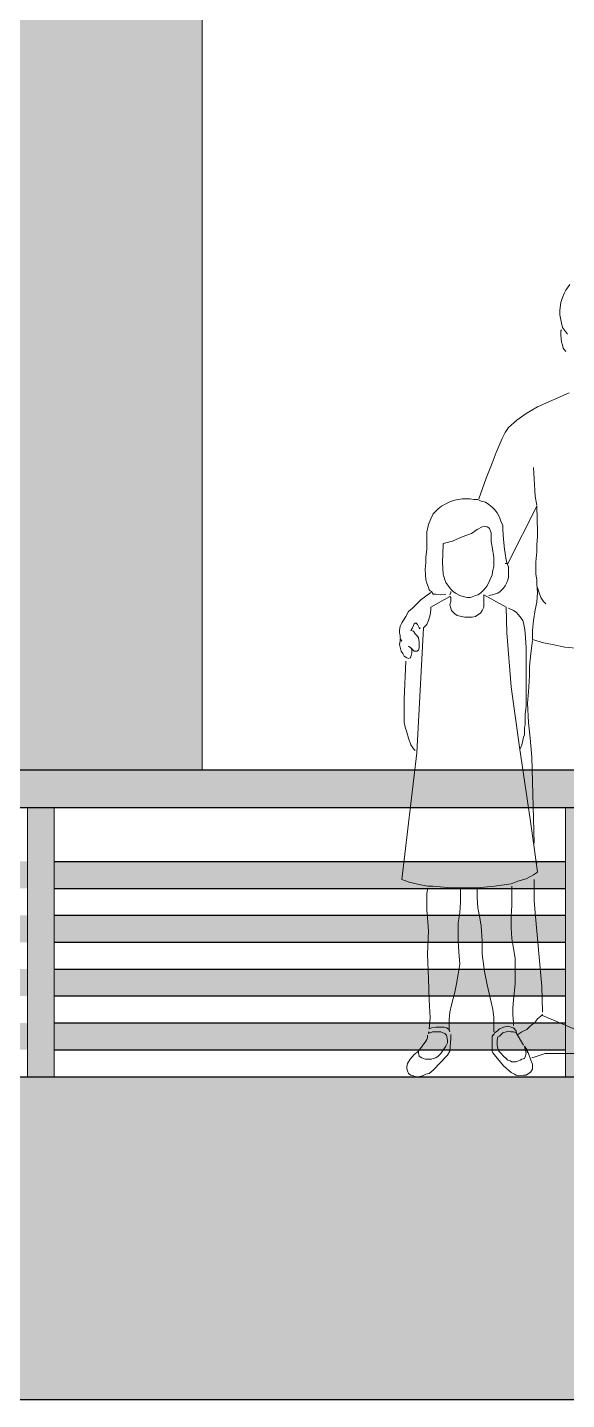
# Model space of a CAD drawing. Header units: inches. Extents: x -59 to 212, y 9 to 737.
# Drawn here: x -42.091 to -41.088, y 390.349 to 392.899 of the extents above; entities that cross this region are included whole.
import ezdxf

# ---------------------------------------------------------------- set-up
doc = ezdxf.new("R2010")
doc.units = ezdxf.units.IN
doc.header["$MEASUREMENT"] = 0
doc.layers.add('30-ESC HUM', color=251, linetype='Continuous', lineweight=0)

# ---------------------------------------------------------------- blocks, each defined once
blk = doc.blocks.new('A$C48E30447')
at = {"layer": '30-ESC HUM'}
for p, q in [((0.3789, 1.8099), (0.3827, 1.8195)), ((0.3827, 1.8195), (0.3866, 1.8272)), ((0.3866, 1.8272), (0.3962, 1.8407)), ((0.3731, 1.781), (0.3751, 1.7983)), ((0.3751, 1.7983), (0.3789, 1.8099)), ((0.3731, 1.7695), (0.3731, 1.781)), ((0.3751, 1.7579), (0.3731, 1.7695)), ((0.377, 1.7503), (0.3751, 1.7579)), ((0.3751, 1.7329), (0.377, 1.7349)), ((0.3751, 1.7233), (0.3751, 1.7329)), ((0.377, 1.706), (0.3751, 1.7233)), ((0.3789, 1.7406), (0.377, 1.7503)), ((0.3904, 1.7252), (0.3789, 1.7406)), ((0.3789, 1.7002), (0.377, 1.706)), ((0.3808, 1.6926), (0.3789, 1.7002)), ((0.3866, 1.6849), (0.3808, 1.6926)), ((0.3212, 1.556), (0.3943, 1.5887)), ((0.2731, 1.5252), (0.2943, 1.5406)), ((0.2943, 1.5406), (0.3212, 1.556)), ((0.2462, 1.4964), (0.2539, 1.5079)), ((0.2539, 1.5079), (0.2731, 1.5252)), ((0.225, 1.4502), (0.2385, 1.4829)), ((0.2385, 1.4829), (0.2462, 1.4964)), ((0.2154, 1.4252), (0.225, 1.4502)), ((0.202, 1.3906), (0.2154, 1.4252)), ((0.3135, 1.3887), (0.3116, 1.4156)), ((0.1846, 1.3425), (0.202, 1.3906)), ((0.3154, 1.3483), (0.3135, 1.3887)), ((0.125, 1.3387), (0.1366, 1.3406)), ((0.1366, 1.3406), (0.1462, 1.3425)), ((0.1462, 1.3425), (0.1558, 1.3425)), ((0.1558, 1.3425), (0.1635, 1.3425)), ((0.1635, 1.3425), (0.1731, 1.3406)), ((0.1731, 1.3406), (0.1827, 1.3406)), ((0.1827, 1.3406), (0.1904, 1.3367)), ((0.3193, 1.3271), (0.3154, 1.3483)), ((0.0731, 1.2963), (0.0789, 1.3079)), ((0.0789, 1.3079), (0.0846, 1.3137)), ((0.0846, 1.3137), (0.0904, 1.3194)), ((0.0904, 1.3194), (0.0981, 1.3252)), ((0.0981, 1.3252), (0.1077, 1.331)), ((0.1077, 1.331), (0.1154, 1.3348)), ((0.1154, 1.3348), (0.125, 1.3387)), ((0.1904, 1.3367), (0.2, 1.3348)), ((0.2, 1.3348), (0.2077, 1.329)), ((0.2077, 1.329), (0.2154, 1.3233)), ((0.2154, 1.3233), (0.2212, 1.3175)), ((0.2212, 1.3175), (0.227, 1.3098)), ((0.227, 1.3098), (0.2327, 1.3002)), ((0.3193, 1.3252), (0.252, 1.1925)), ((0.3212, 1.2656), (0.3193, 1.3252)), ((0.0635, 1.2656), (0.0673, 1.2829)), ((0.0673, 1.2829), (0.0731, 1.2963)), ((0.1923, 1.2771), (0.1808, 1.2713)), ((0.1981, 1.279), (0.1923, 1.2771)), ((0.2039, 1.2771), (0.1981, 1.279)), ((0.2077, 1.2752), (0.2039, 1.2771)), ((0.2096, 1.2733), (0.2077, 1.2752)), ((0.2327, 1.3002), (0.2366, 1.2886)), ((0.2366, 1.2886), (0.2404, 1.281)), ((0.2404, 1.281), (0.2404, 1.2713)), ((0.0635, 1.2483), (0.0635, 1.2656)), ((0.0635, 1.2252), (0.0635, 1.2483)), ((0.1231, 1.2444), (0.1019, 1.2386)), ((0.1462, 1.254), (0.1231, 1.2444)), ((0.1673, 1.2617), (0.1462, 1.254)), ((0.1808, 1.2713), (0.1673, 1.2617)), ((0.2116, 1.2675), (0.2096, 1.2733)), ((0.2135, 1.2636), (0.2116, 1.2675)), ((0.2135, 1.254), (0.2135, 1.2636)), ((0.2135, 1.2425), (0.2135, 1.254)), ((0.2404, 1.2713), (0.2423, 1.2483)), ((0.2423, 1.2483), (0.2443, 1.2252)), ((0.3193, 1.2367), (0.3212, 1.254)), ((0.3212, 1.254), (0.3212, 1.2656)), ((0.0615, 1.2059), (0.0635, 1.2252)), ((0.1019, 1.2367), (0.1, 1.1944)), ((0.1019, 1.2386), (0.1019, 1.2367)), ((0.2154, 1.2309), (0.2135, 1.2425)), ((0.2193, 1.2059), (0.2154, 1.2309)), ((0.2443, 1.2252), (0.2462, 1.2156)), ((0.2462, 1.2156), (0.2481, 1.2002)), ((0.3174, 1.1963), (0.3193, 1.2194)), ((0.3193, 1.2194), (0.3193, 1.2367)), ((0.0596, 1.179), (0.0615, 1.1944)), ((0.0615, 1.1944), (0.0615, 1.2059)), ((0.1, 1.1944), (0.1019, 1.1675)), ((0.2173, 1.1771), (0.2193, 1.1848)), ((0.2193, 1.1848), (0.2193, 1.2059)), ((0.252, 1.1925), (0.2462, 1.1925)), ((0.2481, 1.2002), (0.25, 1.1944)), ((0.25, 1.1944), (0.2539, 1.1848)), ((0.2539, 1.1848), (0.2539, 1.1732)), ((0.3174, 1.179), (0.3174, 1.1963)), ((0.0615, 1.154), (0.0596, 1.179)), ((0.0635, 1.1463), (0.0615, 1.154)), ((0.1019, 1.1675), (0.1039, 1.1598)), ((0.1039, 1.1598), (0.1058, 1.154)), ((0.1058, 1.154), (0.1077, 1.1482)), ((0.1077, 1.1482), (0.1116, 1.1425)), ((0.2039, 1.1405), (0.2096, 1.1521)), ((0.2096, 1.1521), (0.2154, 1.1656)), ((0.2154, 1.1656), (0.2173, 1.1771)), ((0.25, 1.1482), (0.2462, 1.1405)), ((0.252, 1.154), (0.25, 1.1482)), ((0.2539, 1.1598), (0.252, 1.154)), ((0.2539, 1.1732), (0.2539, 1.1598)), ((0.3174, 1.1675), (0.3174, 1.179)), ((0.3193, 1.154), (0.3174, 1.1675)), ((0.3193, 1.1444), (0.3193, 1.154)), ((0.05, 1.1079), (0.0731, 1.1252)), ((0.0673, 1.1367), (0.0635, 1.1463)), ((0.0692, 1.1309), (0.0673, 1.1367)), ((0.0712, 1.129), (0.0692, 1.1309)), ((0.075, 1.1271), (0.0712, 1.129)), ((0.0789, 1.1213), (0.075, 1.1271)), ((0.0846, 1.1213), (0.0789, 1.1213)), ((0.0962, 1.1194), (0.0846, 1.1213)), ((0.1077, 1.1213), (0.0962, 1.1194)), ((0.1116, 1.1425), (0.1192, 1.1329)), ((0.1192, 1.1252), (0.1173, 1.1194)), ((0.1192, 1.1329), (0.125, 1.1271)), ((0.1192, 1.1271), (0.1192, 1.1252)), ((0.125, 1.1271), (0.1308, 1.1232)), ((0.1308, 1.1232), (0.1404, 1.1175)), ((0.1404, 1.1175), (0.1481, 1.1155)), ((0.1654, 1.1136), (0.1769, 1.1175)), ((0.1769, 1.1175), (0.1827, 1.1194)), ((0.1827, 1.1194), (0.1885, 1.1232)), ((0.1885, 1.1232), (0.1962, 1.1309)), ((0.1962, 1.1309), (0.2039, 1.1405)), ((0.1962, 1.1194), (0.1962, 1.0963)), ((0.2481, 1.0905), (0.1962, 1.1194)), ((0.2154, 1.1194), (0.2077, 1.1175)), ((0.2212, 1.1213), (0.2154, 1.1194)), ((0.2289, 1.1232), (0.2212, 1.1213)), ((0.2346, 1.1271), (0.2289, 1.1232)), ((0.2423, 1.1348), (0.2346, 1.1271)), ((0.2462, 1.1405), (0.2423, 1.1348)), ((0.3212, 1.1252), (0.3193, 1.1444)), ((0.3193, 1.1021), (0.3212, 1.1252)), ((0.3212, 1.1367), (0.3231, 1.129)), ((0.3231, 1.129), (0.3289, 1.1136)), ((0.0212, 1.0809), (0.0308, 1.0886)), ((0.0308, 1.0886), (0.05, 1.1079)), ((0.0731, 1.0848), (0.0712, 1.0732)), ((0.1173, 1.1155), (0.0731, 1.0905)), ((0.0731, 1.0905), (0.0731, 1.0848)), ((0.1192, 1.1136), (0.1173, 1.1155)), ((0.1173, 1.0963), (0.1192, 1.104)), ((0.1192, 1.0886), (0.1173, 1.0963)), ((0.1192, 1.104), (0.1192, 1.1136)), ((0.1212, 1.0828), (0.1192, 1.0886)), ((0.1481, 1.1155), (0.1577, 1.1136)), ((0.1577, 1.1136), (0.1654, 1.1136)), ((0.1962, 1.0905), (0.1923, 1.0828)), ((0.1962, 1.0963), (0.1962, 1.0905)), ((0.25, 1.0309), (0.2481, 1.0905)), ((0.2539, 1.0886), (0.2654, 1.0828)), ((0.3116, 1.0598), (0.3154, 1.0848)), ((0.3154, 1.0848), (0.3193, 1.1021)), ((0.3289, 1.1136), (0.3347, 1.104)), ((0.3347, 1.104), (0.3404, 1.0982)), ((0.0019, 1.0463), (0.0058, 1.054)), ((0.0058, 1.054), (0.0154, 1.0694)), ((0.0154, 1.0694), (0.0212, 1.0809)), ((0.0346, 1.0521), (0.0327, 1.0482)), ((0.0385, 1.054), (0.0346, 1.0521)), ((0.0423, 1.0502), (0.0385, 1.054)), ((0.0673, 1.0598), (0.0635, 1.0502)), ((0.0712, 1.0732), (0.0673, 1.0598)), ((0.125, 1.079), (0.1212, 1.0828)), ((0.1289, 1.0752), (0.125, 1.079)), ((0.1346, 1.0713), (0.1289, 1.0752)), ((0.1443, 1.0694), (0.1346, 1.0713)), ((0.1519, 1.0675), (0.1443, 1.0694)), ((0.1635, 1.0675), (0.1519, 1.0675)), ((0.1693, 1.0675), (0.1635, 1.0675)), ((0.1769, 1.0694), (0.1693, 1.0675)), ((0.1827, 1.0732), (0.1769, 1.0694)), ((0.1885, 1.0771), (0.1827, 1.0732)), ((0.1923, 1.0828), (0.1885, 1.0771)), ((0.2654, 1.0828), (0.2712, 1.079)), ((0.2712, 1.079), (0.277, 1.0732)), ((0.277, 1.0732), (0.2827, 1.0655)), ((0.2827, 1.0655), (0.2866, 1.0598)), ((0.2866, 1.0598), (0.2885, 1.054)), ((0.2885, 1.054), (0.2904, 1.0425)), ((0.3097, 1.0367), (0.3116, 1.0598)), ((0, 1.0367), (0.0019, 1.0463)), ((0, 1.0309), (0, 1.0367)), ((0.0019, 1.0251), (0, 1.0309)), ((0.0019, 1.0194), (0.0019, 1.0251)), ((0.0308, 1.0425), (0.0269, 1.0367)), ((0.0269, 1.0367), (0.0327, 1.0348)), ((0.0327, 1.0482), (0.0308, 1.0425)), ((0.0327, 1.0348), (0.0365, 1.029)), ((0.0365, 1.029), (0.0404, 1.0251)), ((0.0558, 1.0425), (0.0404, 0.752)), ((0.0404, 1.0251), (0.0442, 1.0194)), ((0.0462, 1.0425), (0.0423, 1.0502)), ((0.0462, 1.0405), (0.0481, 1.0425)), ((0.0481, 1.0425), (0.0462, 1.0425)), ((0.0635, 1.0502), (0.0558, 1.0425)), ((0.2597, 0.9059), (0.25, 1.0309)), ((0.2904, 1.0425), (0.2923, 1.0309)), ((0.2923, 1.0309), (0.2943, 0.9963)), ((0.3097, 1.0155), (0.3097, 1.0367)), ((0, 1.004), (0.0019, 1.0117)), ((0.0019, 0.9982), (0, 1.004)), ((0.0058, 1.0117), (0.0019, 1.0194)), ((0.0019, 1.0117), (0.0019, 1.0175)), ((0.0019, 1.0175), (0.0058, 1.0117)), ((0.0038, 0.9886), (0.0019, 0.9982)), ((0.0077, 0.9828), (0.0038, 0.9886)), ((0.0269, 0.9963), (0.0212, 1.0001)), ((0.0212, 1.0001), (0.0269, 0.9963)), ((0.0308, 0.9925), (0.0269, 0.9963)), ((0.0269, 0.9963), (0.0289, 0.9905)), ((0.0289, 0.9905), (0.0289, 0.9848)), ((0.0346, 0.9886), (0.0308, 0.9925)), ((0.0385, 0.9886), (0.0346, 0.9886)), ((0.0404, 0.9886), (0.0385, 0.9886)), ((0.0442, 0.9905), (0.0404, 0.9886)), ((0.0442, 1.0194), (0.0462, 1.0098)), ((0.0462, 0.9963), (0.0442, 0.9905)), ((0.0462, 1.0098), (0.0462, 1.004)), ((0.0462, 1.004), (0.0462, 0.9963)), ((0.2943, 0.9963), (0.2943, 0.954)), ((0.3097, 1.0136), (0.3058, 0.9828)), ((0.3347, 1.0078), (0.3097, 1.0155)), ((0.3097, 1.0117), (0.3097, 1.0136)), ((0.3558, 1.004), (0.3347, 1.0078)), ((0.3847, 0.9982), (0.3558, 1.004)), ((0.4193, 0.9944), (0.3847, 0.9982)), ((0.0115, 0.9771), (0.0077, 0.9828)), ((0.0173, 0.9732), (0.0115, 0.9771)), ((0.0154, 0.9655), (0.0115, 0.877)), ((0.0212, 0.9713), (0.0173, 0.9732)), ((0.025, 0.9732), (0.0212, 0.9713)), ((0.0269, 0.9751), (0.025, 0.9732)), ((0.0289, 0.9848), (0.0269, 0.9751)), ((0.3058, 0.9828), (0.302, 0.954)), ((0.2943, 0.954), (0.2943, 0.8597)), ((0.302, 0.9309), (0.3, 0.8944)), ((0.302, 0.954), (0.302, 0.9309)), ((0.2789, 0.7655), (0.2597, 0.9059)), ((0.3, 0.8944), (0.2981, 0.8674)), ((0.0115, 0.877), (0.0115, 0.8232)), ((0.2981, 0.8674), (0.3, 0.8232)), ((0.2943, 0.8597), (0.2923, 0.8424)), ((0.2923, 0.8424), (0.2923, 0.8193)), ((0.0115, 0.8232), (0.0135, 0.8117)), ((0.0135, 0.8117), (0.0173, 0.8001)), ((0.0173, 0.8001), (0.0212, 0.7867)), ((0.2923, 0.8193), (0.2904, 0.8097)), ((0.2904, 0.8097), (0.2904, 0.7943)), ((0.3, 0.8232), (0.3039, 0.7867)), ((0.0212, 0.7867), (0.0269, 0.7713)), ((0.0269, 0.7713), (0.0327, 0.7616)), ((0.3039, 0.5982), (0.2789, 0.7655)), ((0.2847, 0.7713), (0.2808, 0.7616)), ((0.2866, 0.7809), (0.2847, 0.7713)), ((0.2885, 0.7886), (0.2866, 0.7809)), ((0.2904, 0.7943), (0.2885, 0.7886)), ((0.3039, 0.7867), (0.3077, 0.7424)), ((0.0404, 0.752), (0.0058, 0.4578)), ((0.0327, 0.7616), (0.0365, 0.7578)), ((0.3077, 0.7424), (0.3135, 0.5424)), ((0.3135, 0.5328), (0.3039, 0.5982)), ((0.3212, 0.4751), (0.3135, 0.5328)), ((0.3174, 0.5039), (0.3193, 0.4962)), ((0.0058, 0.4578), (0.0231, 0.452)), ((0.0231, 0.452), (0.0462, 0.4462)), ((0.2212, 0.4424), (0.2597, 0.4481)), ((0.2597, 0.4481), (0.275, 0.4539)), ((0.275, 0.4539), (0.2943, 0.4597)), ((0.2943, 0.4597), (0.3116, 0.4693)), ((0.3116, 0.4693), (0.3212, 0.4751)), ((0.3135, 0.4578), (0.3135, 0.4097)), ((0.0462, 0.4462), (0.0654, 0.4424)), ((0.0635, 0.4251), (0.0654, 0.4347)), ((0.0635, 0.4058), (0.0635, 0.4251)), ((0.0654, 0.4424), (0.0789, 0.4424)), ((0.0789, 0.4424), (0.1192, 0.4385)), ((0.1192, 0.4385), (0.1423, 0.4385)), ((0.1423, 0.4385), (0.1808, 0.4385)), ((0.1423, 0.4347), (0.1423, 0.4193)), ((0.1423, 0.4193), (0.1423, 0.4058)), ((0.1808, 0.4385), (0.2212, 0.4424)), ((0.1808, 0.4154), (0.1808, 0.4347)), ((0.1827, 0.3924), (0.1808, 0.4154)), ((0.2616, 0.4424), (0.2616, 0.4212)), ((0.2616, 0.4212), (0.2616, 0.3981)), ((0.0635, 0.3866), (0.0635, 0.4058)), ((0.0654, 0.3693), (0.0635, 0.3866)), ((0.1423, 0.4058), (0.1404, 0.3808)), ((0.1866, 0.3693), (0.1827, 0.3924)), ((0.2616, 0.3981), (0.2597, 0.3731)), ((0.3135, 0.4097), (0.3154, 0.3808)), ((0.0673, 0.3385), (0.0654, 0.3693)), ((0.1404, 0.3808), (0.1366, 0.3577)), ((0.1366, 0.3577), (0.1366, 0.3385)), ((0.1904, 0.3501), (0.1866, 0.3693)), ((0.2597, 0.3731), (0.2597, 0.3577)), ((0.2597, 0.3577), (0.2597, 0.3462)), ((0.3154, 0.3808), (0.3308, 0.2096)), ((0.0654, 0.2847), (0.0673, 0.3385)), ((0.1366, 0.3385), (0.1366, 0.3154)), ((0.1923, 0.3154), (0.1904, 0.3501)), ((0.2597, 0.3462), (0.2616, 0.3212)), ((0.2616, 0.3212), (0.2654, 0.2981)), ((0.1366, 0.3154), (0.1385, 0.2904)), ((0.1385, 0.2904), (0.1404, 0.2616)), ((0.1923, 0.2847), (0.1923, 0.3154)), ((0.2654, 0.2981), (0.2693, 0.275)), ((0.0673, 0.227), (0.0654, 0.2847)), ((0.1404, 0.2616), (0.1366, 0.2385)), ((0.1981, 0.2443), (0.1923, 0.2847)), ((0.2693, 0.275), (0.2693, 0.2443)), ((0.0692, 0.1789), (0.0673, 0.227)), ((0.1366, 0.2385), (0.1327, 0.2154)), ((0.2039, 0.2135), (0.1981, 0.2443)), ((0.2693, 0.2443), (0.2693, 0.2154)), ((0.1289, 0.1962), (0.1212, 0.1673)), ((0.1327, 0.2154), (0.1289, 0.1962)), ((0.2135, 0.1731), (0.2039, 0.2135)), ((0.2693, 0.2154), (0.2654, 0.1789)), ((0.3308, 0.2096), (0.3327, 0.15)), ((0.0712, 0.1366), (0.0692, 0.1789)), ((0.1212, 0.1673), (0.1173, 0.15)), ((0.2173, 0.1558), (0.2135, 0.1731)), ((0.2654, 0.1789), (0.2635, 0.1596)), ((0.2635, 0.1596), (0.2635, 0.1443)), ((0.0692, 0.1116), (0.0712, 0.1366)), ((0.1173, 0.15), (0.1154, 0.1327)), ((0.1154, 0.1327), (0.1154, 0.1135)), ((0.2193, 0.1385), (0.2173, 0.1558)), ((0.2193, 0.1039), (0.2193, 0.1385)), ((0.2635, 0.1443), (0.2654, 0.125)), ((0.3212, 0.1346), (0.3154, 0.1269)), ((0.3289, 0.1404), (0.3212, 0.1346)), ((0.3327, 0.1443), (0.3289, 0.1404)), ((0.3327, 0.1423), (0.3327, 0.1443)), ((0.4404, 0.0962), (0.3327, 0.1423)), ((0.0654, 0.0962), (0.0654, 0.0904)), ((0.0692, 0.1039), (0.0673, 0.1019)), ((0.0673, 0.1), (0.0769, 0.1039)), ((0.0673, 0.1019), (0.0673, 0.1)), ((0.075, 0.1135), (0.0692, 0.1116)), ((0.0846, 0.1154), (0.075, 0.1135)), ((0.0769, 0.1039), (0.0846, 0.1039)), ((0.0942, 0.1154), (0.0846, 0.1154)), ((0.0846, 0.1039), (0.0962, 0.1039)), ((0.1039, 0.1154), (0.0942, 0.1154)), ((0.0962, 0.1039), (0.1019, 0.1019)), ((0.1019, 0.1019), (0.1058, 0.1)), ((0.1096, 0.1135), (0.1039, 0.1154)), ((0.1058, 0.1), (0.1096, 0.0962)), ((0.1154, 0.1096), (0.1096, 0.1135)), ((0.1096, 0.0962), (0.1116, 0.0846)), ((0.1154, 0.1135), (0.1154, 0.1077)), ((0.1173, 0.1039), (0.1154, 0.1096)), ((0.1154, 0.1077), (0.1173, 0.1039)), ((0.1192, 0.0885), (0.1192, 0.0981)), ((0.1192, 0.0981), (0.1192, 0.0962)), ((0.2154, 0.0942), (0.2193, 0.0981)), ((0.2173, 0.0981), (0.2193, 0.0981)), ((0.2193, 0.0981), (0.2173, 0.0981)), ((0.2193, 0.0981), (0.2212, 0.1019)), ((0.2212, 0.1019), (0.227, 0.1058)), ((0.227, 0.1058), (0.2327, 0.1116)), ((0.2327, 0.1116), (0.2385, 0.1135)), ((0.2366, 0.0981), (0.2327, 0.0942)), ((0.2404, 0.1019), (0.2366, 0.0981)), ((0.2385, 0.1135), (0.2423, 0.1154)), ((0.2481, 0.1039), (0.2404, 0.1019)), ((0.2423, 0.1154), (0.252, 0.1173)), ((0.2539, 0.1058), (0.2481, 0.1039)), ((0.252, 0.1173), (0.2597, 0.1154)), ((0.2597, 0.1039), (0.2539, 0.1058)), ((0.2597, 0.1154), (0.2635, 0.1135)), ((0.2654, 0.1039), (0.2597, 0.1039)), ((0.2635, 0.1135), (0.2654, 0.1135)), ((0.2654, 0.125), (0.2654, 0.1192)), ((0.2654, 0.1135), (0.2673, 0.1116)), ((0.2731, 0.1019), (0.2654, 0.1039)), ((0.2673, 0.1116), (0.2712, 0.1058)), ((0.2712, 0.1058), (0.2712, 0.1019)), ((0.2712, 0.1019), (0.2731, 0.1019)), ((0.2885, 0.0731), (0.2712, 0.1019)), ((0.2847, 0.1039), (0.275, 0.0981)), ((0.2962, 0.1096), (0.2847, 0.1039)), ((0.3039, 0.1173), (0.2962, 0.1096)), ((0.3154, 0.1269), (0.3039, 0.1173)), ((0.0615, 0.0827), (0.0442, 0.0596)), ((0.0635, 0.0866), (0.0615, 0.0827)), ((0.0654, 0.0904), (0.0635, 0.0866)), ((0.1077, 0.0712), (0.0962, 0.0539)), ((0.1116, 0.0789), (0.1077, 0.0712)), ((0.1116, 0.0846), (0.1116, 0.0789)), ((0.1173, 0.0596), (0.1192, 0.0885)), ((0.2154, 0.0789), (0.2154, 0.0942)), ((0.2154, 0.0712), (0.2154, 0.0789)), ((0.2154, 0.0654), (0.2154, 0.0712)), ((0.2154, 0.0596), (0.2154, 0.0654)), ((0.2289, 0.0923), (0.227, 0.0846)), ((0.227, 0.0846), (0.227, 0.0789)), ((0.227, 0.0789), (0.227, 0.0731)), ((0.227, 0.0731), (0.2289, 0.0654)), ((0.2327, 0.0942), (0.2289, 0.0923)), ((0.2289, 0.0654), (0.2308, 0.0596)), ((0.2923, 0.0635), (0.2904, 0.0712)), ((0.2904, 0.0712), (0.2962, 0.0635)), ((0.2943, 0.0654), (0.2981, 0.0558)), ((0.025, 0.0404), (0.0192, 0.0308)), ((0.0346, 0.0519), (0.025, 0.0404)), ((0.0442, 0.0596), (0.0346, 0.0519)), ((0.0442, 0.0558), (0.0442, 0.0596)), ((0.0462, 0.0481), (0.0442, 0.0558)), ((0.0481, 0.0462), (0.0462, 0.0481)), ((0.0519, 0.0442), (0.0481, 0.0462)), ((0.0596, 0.0404), (0.0519, 0.0442)), ((0.0673, 0.0404), (0.0596, 0.0404)), ((0.075, 0.0404), (0.0673, 0.0404)), ((0.0789, 0.0423), (0.075, 0.0404)), ((0.0789, 0.0154), (0.1116, 0.05)), ((0.0846, 0.0442), (0.0789, 0.0423)), ((0.0904, 0.0481), (0.0846, 0.0442)), ((0.0962, 0.0539), (0.0904, 0.0481)), ((0.1116, 0.05), (0.1173, 0.0596)), ((0.2173, 0.0558), (0.2154, 0.0596)), ((0.2423, 0.025), (0.2173, 0.0558)), ((0.2308, 0.0596), (0.2366, 0.0539)), ((0.2366, 0.0539), (0.2423, 0.0481)), ((0.2423, 0.0481), (0.2481, 0.0423)), ((0.2481, 0.0423), (0.252, 0.0385)), ((0.252, 0.0385), (0.2577, 0.0365)), ((0.2577, 0.0365), (0.2616, 0.0346)), ((0.2616, 0.0346), (0.2654, 0.0346)), ((0.2654, 0.0346), (0.2712, 0.0346)), ((0.2712, 0.0346), (0.277, 0.0365)), ((0.277, 0.0365), (0.2808, 0.0385)), ((0.2808, 0.0385), (0.2847, 0.0404)), ((0.2847, 0.0404), (0.2904, 0.0423)), ((0.2904, 0.0423), (0.2923, 0.0462)), ((0.2943, 0.0539), (0.2923, 0.0635)), ((0.2923, 0.0462), (0.2943, 0.0539)), ((0.2962, 0.0635), (0.3, 0.0539)), ((0.3, 0.0539), (0.3058, 0.0385)), ((0.3058, 0.0385), (0.3097, 0.0289)), ((0.3077, 0.0442), (0.3154, 0.0462)), ((0.3154, 0.0462), (0.327, 0.05)), ((0.327, 0.05), (0.3385, 0.0539)), ((0.3385, 0.0539), (0.3558, 0.0539)), ((0.3558, 0.0539), (0.3674, 0.0539)), ((0.3674, 0.0539), (0.3847, 0.0539)), ((0.3847, 0.0539), (0.4078, 0.0539)), ((0.0192, 0.0308), (0.0173, 0.0231)), ((0.0173, 0.0231), (0.0173, 0.0192)), ((0.0173, 0.0192), (0.0192, 0.0135)), ((0.0192, 0.0135), (0.0212, 0.0077)), ((0.0212, 0.0077), (0.0269, 0.0038)), ((0.0269, 0.0038), (0.0327, 0.0019)), ((0.0327, 0.0019), (0.0385, 0)), ((0.0385, 0), (0.0442, 0)), ((0.0442, 0), (0.0539, 0.0019)), ((0.0539, 0.0019), (0.0615, 0.0058)), ((0.0615, 0.0058), (0.0692, 0.0077)), ((0.0692, 0.0077), (0.0789, 0.0154)), ((0.2597, 0.0096), (0.2423, 0.025)), ((0.2673, 0.0058), (0.2597, 0.0096)), ((0.2712, 0.0038), (0.2673, 0.0058)), ((0.277, 0.0019), (0.2712, 0.0038)), ((0.2885, 0.0038), (0.277, 0.0019)), ((0.2943, 0.0038), (0.2885, 0.0038)), ((0.3, 0.0077), (0.2943, 0.0038)), ((0.3039, 0.0096), (0.3, 0.0077)), ((0.3058, 0.0115), (0.3039, 0.0096)), ((0.3097, 0.0173), (0.3058, 0.0115)), ((0.3097, 0.0289), (0.3097, 0.0212)), ((0.3097, 0.0212), (0.3097, 0.0173))]:
    blk.add_line(p, q, dxfattribs=at)

msp = doc.modelspace()

# ---------------------------------------------------------------- hatches: boundary and pattern name
at = {"true_color": 0xffeddb}
h = msp.add_hatch(color=7, dxfattribs=at)
h.dxf.hatch_style = 1
h.paths.add_polyline_path([(-43.21418, 391.5194), (-43.21418, 393.3994), (-42.31418, 393.3994), (-42.31418, 391.5194), (-41.76555, 391.5194), (-41.76555, 393.9494), (-47.26555, 393.9494), (-47.26555, 390.9494), (-47.08352, 390.9494), (-47.08352, 393.3994), (-46.18352, 393.3994), (-46.18352, 390.9494), (-45.26555, 390.9494), (-45.26555, 391.5194)])
h.paths.add_polyline_path([(-41.76555, 394.2494), (-41.76555, 395.4494), (-42.26555, 395.4494), (-42.26555, 394.9494), (-43.26555, 394.9494), (-43.26555, 395.4494), (-44.26555, 395.4494), (-44.26555, 394.9494), (-45.26555, 394.9494), (-45.26555, 395.4494), (-48.76555, 395.4494), (-48.76555, 394.9494), (-49.76555, 394.9494), (-49.76555, 395.4494), (-50.26555, 395.4494), (-50.26555, 394.9494), (-51.26555, 394.9494), (-51.26555, 395.4494), (-51.56555, 395.4494), (-51.56555, 394.2494)])
h = msp.add_hatch(color=34)
h.dxf.hatch_style = 1
h.paths.add_polyline_path([(-43.26418, 391.5194), (-45.26555, 391.5194), (-45.26555, 390.9494), (-45.19055, 390.9494), (-45.19055, 391.4494), (-43.26418, 391.4494)])
h.paths.add_polyline_path([(-45.09055, 391.4494), (-45.14055, 391.4494), (-45.14055, 390.9494), (-45.09055, 390.9494)], flags=17)
h.paths.add_polyline_path([(-44.94055, 391.4494), (-44.99055, 391.4494), (-44.99055, 390.9494), (-44.94055, 390.9494)], flags=17)
h.paths.add_polyline_path([(-44.04055, 391.4494), (-44.09055, 391.4494), (-44.09055, 390.9494), (-44.04055, 390.9494)], flags=17)
h.paths.add_polyline_path([(-43.21418, 391.5194), (-43.26418, 391.5194), (-43.26418, 391.4494), (-43.21418, 391.4494)])
h.paths.add_polyline_path([(-42.31418, 391.5194), (-43.21418, 391.5194), (-43.21418, 391.4494), (-42.31418, 391.4494)])
h.paths.add_polyline_path([(-42.26418, 391.5194), (-42.31418, 391.5194), (-42.31418, 391.4494), (-42.26418, 391.4494)])
h.paths.add_polyline_path([(-39.76555, 391.5194), (-42.26418, 391.5194), (-42.26418, 391.4494), (-39.84055, 391.4494), (-39.84055, 390.9494), (-39.76555, 390.9494)])
h.paths.add_polyline_path([(-42.04055, 391.4494), (-42.09055, 391.4494), (-42.09055, 390.9494), (-42.04055, 390.9494)], flags=17)
h.paths.add_polyline_path([(-43.04055, 391.4494), (-43.09055, 391.4494), (-43.09055, 390.9494), (-43.04055, 390.9494)])
h.paths.add_polyline_path([(-41.04055, 391.4494), (-41.09055, 391.4494), (-41.09055, 390.9494), (-41.04055, 390.9494)], flags=17)
h.paths.add_polyline_path([(-40.04055, 391.4494), (-40.09055, 391.4494), (-40.09055, 390.9494), (-40.04055, 390.9494)], flags=17)
h.paths.add_polyline_path([(-39.89055, 391.4494), (-39.94055, 391.4494), (-39.94055, 390.9494), (-39.89055, 390.9494)], flags=17)
at = {"true_color": 0x939598}
h = msp.add_hatch(color=252, dxfattribs=at)
h.dxf.hatch_style = 1
h.paths.add_polyline_path([(-45.14055, 391.3494), (-45.19055, 391.3494), (-45.19055, 391.2994), (-45.14055, 391.2994)])
h.paths.add_polyline_path([(-44.99055, 391.3494), (-45.09055, 391.3494), (-45.09055, 391.2994), (-44.99055, 391.2994)])
h.paths.add_polyline_path([(-44.09055, 391.3494), (-44.94055, 391.3494), (-44.94055, 391.2994), (-44.09055, 391.2994)])
h.paths.add_polyline_path([(-43.26418, 391.3494), (-44.04055, 391.3494), (-44.04055, 391.2994), (-43.26418, 391.2994)])
h.paths.add_polyline_path([(-43.21418, 391.3494), (-43.26418, 391.3494), (-43.26418, 391.2994), (-43.21418, 391.2994)])
h.paths.add_polyline_path([(-43.09055, 391.3494), (-43.21418, 391.3494), (-43.21418, 391.2994), (-43.09055, 391.2994)])
h.paths.add_polyline_path([(-42.76418, 391.3494), (-43.04055, 391.3494), (-43.04055, 391.2994), (-42.76418, 391.2994)])
h.paths.add_polyline_path([(-42.31418, 391.3494), (-42.76418, 391.3494), (-42.76418, 391.2994), (-42.31418, 391.2994)])
h.paths.add_polyline_path([(-42.26418, 391.3494), (-42.31418, 391.3494), (-42.31418, 391.2994), (-42.26418, 391.2994)])
h.paths.add_polyline_path([(-42.09055, 391.3494), (-42.26418, 391.3494), (-42.26418, 391.2994), (-42.09055, 391.2994)])
h.paths.add_polyline_path([(-41.76555, 391.3494), (-42.04055, 391.3494), (-42.04055, 391.2994), (-41.76555, 391.2994)])
h.paths.add_polyline_path([(-41.09055, 391.3494), (-41.76555, 391.3494), (-41.76555, 391.2994), (-41.09055, 391.2994)])
h.paths.add_polyline_path([(-40.09055, 391.3494), (-41.04055, 391.3494), (-41.04055, 391.2994), (-40.09055, 391.2994)])
h.paths.add_polyline_path([(-39.84055, 391.3494), (-39.89055, 391.3494), (-39.89055, 391.2994), (-39.84055, 391.2994)])
h.paths.add_polyline_path([(-39.94055, 391.3494), (-40.04055, 391.3494), (-40.04055, 391.2994), (-39.94055, 391.2994)])
h.paths.add_polyline_path([(-39.84055, 391.2494), (-39.89055, 391.2494), (-39.89055, 391.1994), (-39.84055, 391.1994)])
h.paths.add_polyline_path([(-39.84055, 391.1494), (-39.89055, 391.1494), (-39.89055, 391.0994), (-39.84055, 391.0994)])
h.paths.add_polyline_path([(-39.84055, 391.0494), (-39.89055, 391.0494), (-39.89055, 390.9994), (-39.84055, 390.9994)])
h.paths.add_polyline_path([(-39.94055, 391.0494), (-40.04055, 391.0494), (-40.04055, 390.9994), (-39.94055, 390.9994)])
h.paths.add_polyline_path([(-39.94055, 391.1494), (-40.04055, 391.1494), (-40.04055, 391.0994), (-39.94055, 391.0994)])
h.paths.add_polyline_path([(-39.94055, 391.2494), (-40.04055, 391.2494), (-40.04055, 391.1994), (-39.94055, 391.1994)])
h.paths.add_polyline_path([(-40.09055, 391.2494), (-41.04055, 391.2494), (-41.04055, 391.1994), (-40.09055, 391.1994)])
h.paths.add_polyline_path([(-40.09055, 391.1494), (-41.04055, 391.1494), (-41.04055, 391.0994), (-40.09055, 391.0994)])
h.paths.add_polyline_path([(-40.09055, 391.0494), (-41.04055, 391.0494), (-41.04055, 390.9994), (-40.09055, 390.9994)])
h.paths.add_polyline_path([(-41.09055, 391.2494), (-41.76555, 391.2494), (-41.76555, 391.1994), (-41.09055, 391.1994)])
h.paths.add_polyline_path([(-41.09055, 391.1494), (-41.76555, 391.1494), (-41.76555, 391.0994), (-41.09055, 391.0994)])
h.paths.add_polyline_path([(-41.09055, 391.0494), (-41.76555, 391.0494), (-41.76555, 390.9994), (-41.09055, 390.9994)])
h.paths.add_polyline_path([(-41.76555, 391.2494), (-42.04055, 391.2494), (-42.04055, 391.1994), (-41.76555, 391.1994)])
h.paths.add_polyline_path([(-41.76555, 391.1494), (-42.04055, 391.1494), (-42.04055, 391.0994), (-41.76555, 391.0994)])
h.paths.add_polyline_path([(-41.76555, 391.0494), (-42.04055, 391.0494), (-42.04055, 390.9994), (-41.76555, 390.9994)])
h.paths.add_polyline_path([(-42.09055, 391.2494), (-43.04055, 391.2494), (-43.04055, 391.1994), (-42.09055, 391.1994)])
h.paths.add_polyline_path([(-42.09055, 391.1494), (-43.04055, 391.1494), (-43.04055, 391.0994), (-42.09055, 391.0994)])
h.paths.add_polyline_path([(-42.09055, 391.0494), (-43.04055, 391.0494), (-43.04055, 390.9994), (-42.09055, 390.9994)])
h.paths.add_polyline_path([(-43.09055, 391.2494), (-43.26418, 391.2494), (-44.04055, 391.2494), (-44.04055, 391.1994), (-43.09055, 391.1994)])
h.paths.add_polyline_path([(-43.09055, 391.1494), (-44.04055, 391.1494), (-44.04055, 391.0994), (-43.09055, 391.0994)])
h.paths.add_polyline_path([(-43.09055, 391.0494), (-44.04055, 391.0494), (-44.04055, 390.9994), (-43.09055, 390.9994)])
h.paths.add_polyline_path([(-44.09055, 391.2494), (-44.94055, 391.2494), (-44.94055, 391.1994), (-44.09055, 391.1994)])
h.paths.add_polyline_path([(-44.09055, 391.1494), (-44.94055, 391.1494), (-44.94055, 391.0994), (-44.09055, 391.0994)])
h.paths.add_polyline_path([(-44.09055, 391.0494), (-44.94055, 391.0494), (-44.94055, 390.9994), (-44.09055, 390.9994)])
h.paths.add_polyline_path([(-44.99055, 391.0494), (-45.09055, 391.0494), (-45.09055, 390.9994), (-44.99055, 390.9994)])
h.paths.add_polyline_path([(-45.14055, 391.0494), (-45.19055, 391.0494), (-45.19055, 390.9994), (-45.14055, 390.9994)])
h.paths.add_polyline_path([(-45.14055, 391.1494), (-45.19055, 391.1494), (-45.19055, 391.0994), (-45.14055, 391.0994)])
h.paths.add_polyline_path([(-45.14055, 391.2494), (-45.19055, 391.2494), (-45.19055, 391.1994), (-45.14055, 391.1994)])
h.paths.add_polyline_path([(-44.99055, 391.2494), (-45.09055, 391.2494), (-45.09055, 391.1994), (-44.99055, 391.1994)])
h.paths.add_polyline_path([(-44.99055, 391.1494), (-45.09055, 391.1494), (-45.09055, 391.0994), (-44.99055, 391.0994)])
at = {"true_color": 0x636466}
h = msp.add_hatch(color=251, dxfattribs=at)
h.dxf.hatch_style = 1
h.paths.add_polyline_path([(-39.76555, 390.9494), (-45.26555, 390.9494), (-45.26555, 390.3494), (-39.76555, 390.3494)])

# ---------------------------------------------------------------- linework, layer by layer
at = {"lineweight": 0}
msp.add_line((-41.76555, 391.5194), (-41.76555, 395.4494), dxfattribs=at)
at = {"color": 18, "true_color": 0x000000}
for p, q in [((-45.26555, 391.5194), (-39.76555, 391.5194)), ((-45.19055, 391.4494), (-39.76555, 391.4494)), ((-42.04055, 391.3494), (-41.09055, 391.3494)), ((-42.04055, 391.2994), (-41.09055, 391.2994)), ((-42.04055, 391.2494), (-41.09055, 391.2494)), ((-42.04055, 391.1994), (-41.09055, 391.1994)), ((-42.04055, 391.1494), (-41.09055, 391.1494)), ((-42.04055, 391.0994), (-41.09055, 391.0994)), ((-42.04055, 391.0494), (-41.09055, 391.0494)), ((-42.04055, 390.9994), (-41.09055, 390.9994))]:
    msp.add_line(p, q, dxfattribs=at)
at = {"color": 159, "lineweight": 0, "true_color": 0x22346e}
msp.add_line((-39.76555, 391.5194), (-42.26418, 391.5194), dxfattribs=at)
at = {"color": 18, "lineweight": 0, "true_color": 0x000000}
for p, q in [((-42.09055, 390.9494), (-42.09055, 391.4494)), ((-42.04055, 390.9494), (-42.04055, 391.4494)), ((-41.09055, 390.9494), (-41.09055, 391.4494))]:
    msp.add_line(p, q, dxfattribs=at)
for p, q in [((-47.27009, 390.9494), (-39.76555, 390.9494)), ((-58.91673, 390.3494), (-19.77863, 390.3494))]:
    msp.add_line(p, q)

# ---------------------------------------------------------------- block references
at = {"layer": '30-ESC HUM', "xscale": 0.8, "yscale": 0.8, "zscale": 0.8}
msp.add_blockref('A$C48E30447', (-41.39912, 390.9494), dxfattribs=at)

doc.saveas('drawing.dxf')
